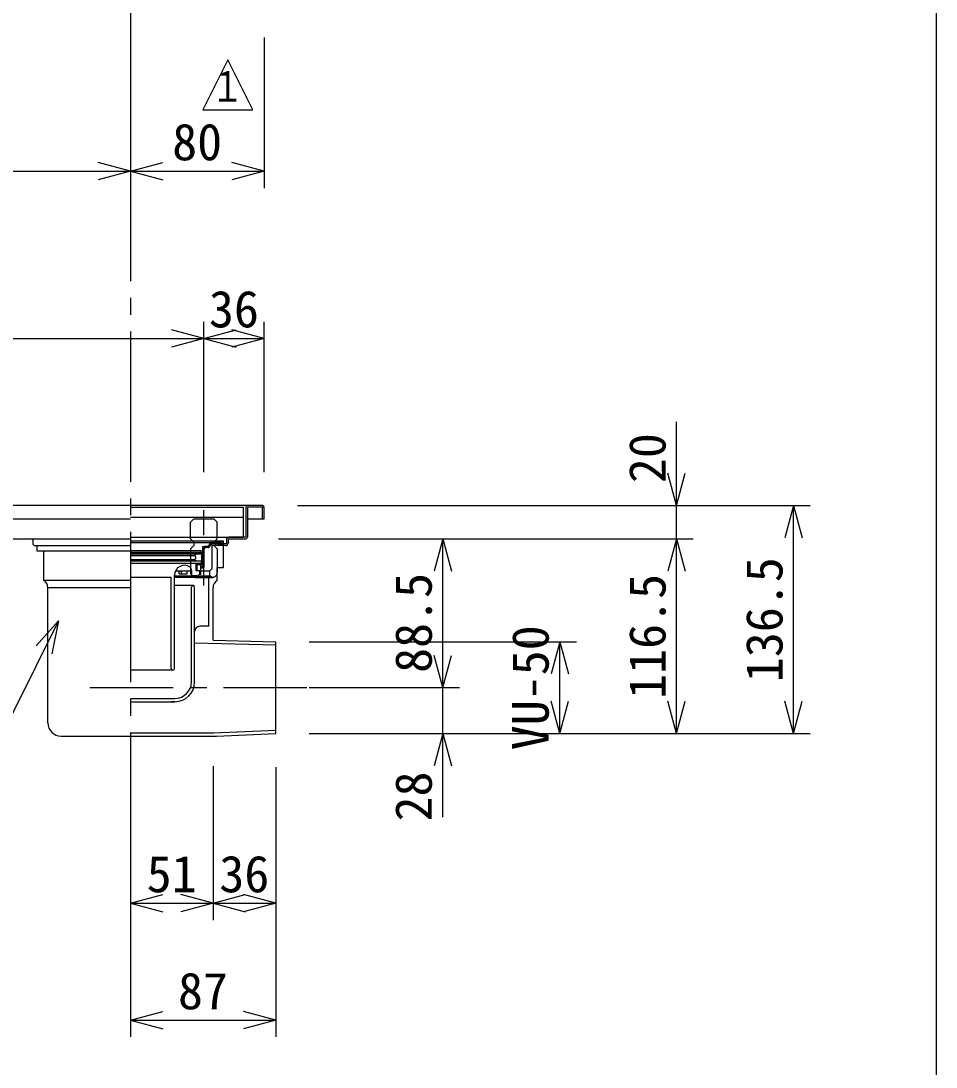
# Model space of a CAD drawing. Units: millimetres, scale not verified. Extents: x -1365 to 1365, y -930 to 870.
# Drawn here: x 817 to 1365, y -278 to 348 of the extents above; entities that cross this region are included whole.
import ezdxf
from ezdxf.enums import TextEntityAlignment as Align

# ---------------------------------------------------------------- set-up
doc = ezdxf.new("R2010")
doc.units = ezdxf.units.MM
doc.header["$LTSCALE"] = 10
for name, pattern in [('CHAIN1', [8, 5, -1, 1, -1]), ('CHAIN2', [12, 9, -1, 1, -1]), ('DASHED2', [3, 2, -1])]:
    doc.linetypes.add(name, pattern=pattern)
for name, color, linetype in [('0-0_計極細', 2, 'Continuous'), ('0-1_計細線', 3, 'Continuous'), ('0-5_寸法線', 7, 'Continuous'), ('0-7_枠細線', 5, 'Continuous'), ('0-8_枠中線', 5, 'Continuous')]:
    doc.layers.add(name, color=color, linetype=linetype)
doc.styles.add('ＭＳ ゴシック', font='')
doc.styles.get('ＭＳ ゴシック').set_extended_font_data('MS Gothic')

msp = doc.modelspace()

# ---------------------------------------------------------------- linework, layer by layer
at = {"layer": '0-0_計極細', "linetype": 'CHAIN2'}
msp.add_line((882.67, 521.79), (882.67, -118.58), dxfattribs=at)
at = {"layer": '0-0_計極細', "linetype": 'DASHED2'}
msp.add_line((926.67, 9.79), (926.67, 54.84), dxfattribs=at)
at = {"layer": '0-0_計極細'}
for p, q in [((882.67, 36.52), (938.41, 36.52)), ((882.67, 35.54), (931.63, 35.54)), ((926.06, 33.1), (927.97, 33.1)), ((926.06, 30.16), (926.06, 33.1)), ((926.06, 21.05), (926.06, 31.38)), ((926.75, 20.36), (926.75, 31.38)), ((928.94, 33.1), (927.78, 33.1)), ((928.94, 32.41), (927.78, 32.41)), ((931.63, 35.54), (938.41, 36.51)), ((931.63, 19.85), (931.63, 34.85)), ((938.41, 34.17), (931.63, 33.38)), ((931.72, 34.87), (938.41, 35.82)), ((925.28, 28.79), (882.67, 28.79)), ((882.67, 28.6), (925.92, 28.6)), ((882.67, 27.62), (921.12, 27.62)), ((882.67, 25.36), (921.12, 25.36)), ((882.86, 30.65), (924.99, 30.65)), ((882.86, 29.67), (925.57, 29.67)), ((921.12, 25.36), (921.61, 25.85)), ((921.61, 24.87), (921.12, 25.36)), ((921.61, 28.6), (921.61, 28.11)), ((921.61, 27.13), (921.61, 25.85)), ((924.99, 29.67), (924.99, 30.65)), ((925.13, 27.13), (925.92, 28.6)), ((925.13, 27.13), (925.13, 24.38)), ((925.28, 28.79), (925.28, 29.67)), ((882.67, 24.38), (925.13, 24.38)), ((925.28, 22.81), (882.67, 22.81)), ((921.61, 24.87), (921.61, 24.38)), ((922.1, 18.5), (922.1, 22.81)), ((922.1, 22.32), (926.06, 22.32)), ((922.59, 18.5), (922.59, 22.32)), ((924.79, 16.44), (924.79, 22.32)), ((924.79, 21.05), (926.06, 21.05)), ((924.79, 20.36), (926.75, 20.36)), ((931.63, 19.85), (930.18, 18.4)), ((882.67, 14.77), (907.16, 14.77)), ((907.16, -40.03), (907.16, 14.77)), ((909.12, -40.03), (909.12, 15.93)), ((909.12, 15.55), (930.18, 15.55)), ((909.12, 14.77), (931.63, 14.77)), ((909.66, 18.4), (919.4, 18.4)), ((911.85, 16.74), (911.85, 18.4)), ((911.85, 16.74), (916.74, 16.74)), ((913.32, 16.74), (913.32, 18.4)), ((916.74, 16.74), (916.74, 18.4)), ((919.4, 15.56), (919.4, 18.5)), ((922.34, 15.56), (919.4, 15.56)), ((923.98, 16.44), (924.79, 16.44)), ((924.79, 18.4), (930.18, 18.4)), ((929.69, -14.7), (929.69, 14.77)), ((930.18, 15.55), (930.18, 18.4)), ((931.63, 14.77), (930.18, 15.55)), ((920.14, 9.68), (909.12, 9.68)), ((919.16, -48.07), (919.16, 8.7)), ((921.12, -48.07), (921.12, 8.7)), ((929.76, -14.7), (924.13, -14.7)), ((921.12, -48.07), (921.12, -21.62)), ((921.19, -24.67), (969.67, -25.87)), ((908.14, -41.01), (882.67, -41.01)), ((909.11, -40.16), (909.11, -40.16)), ((882.67, -57.87), (909.36, -57.87)), ((882.67, -59.82), (909.36, -59.82)), ((909.36, -59.82), (907.16, -59.82)), ((882.67, -78.52), (932.53, -78.52)), ((932.53, -78.52), (969.67, -76.94))]:
    msp.add_line(p, q, dxfattribs=at)
at = {"layer": '0-0_計極細', "linetype": 'CHAIN1'}
msp.add_line((858.33, -51.41), (988.68, -51.41), dxfattribs=at)
at = {"layer": '0-0_計極細'}
for points in [[(921.61, 27.13), (921.12, 27.62), (921.61, 28.11)], [(925.28, 22.81), (925.28, 24.28), (882.67, 24.28)], [(924.3, 17.52), (924.3, 18.5), (922.1, 18.5)]]:
    msp.add_lwpolyline(points, dxfattribs=at)
for centre, radius, start, end in [((927.78, 31.38), 1.71, 90, 180), ((927.78, 31.38), 1.03, 90, 180), ((928.94, 34.07), 0.98, 270, 356.64911), ((928.94, 34.07), 1.67, 270, 356.64911), ((931.63, 33.83), 1.71, 90, 175.84901), ((931.63, 33.83), 1.03, 90, 175.84901), ((925.57, 30.16), 0.49, 270, 360), ((914.99, 15.93), 5.88, 55.16629, 180), ((916.46, 18.5), 2.94, 0, 50.0295), ((922.34, 17.52), 1.96, 270, 360), ((920.14, 8.7), 0.98, 90, 180), ((920.14, 8.7), 0.98, 0, 90), ((924.13, -17.64), 2.94, 90, 180), ((908.14, -40.03), 0.98, 180, 270), ((908.14, -40.03), 0.98, 270, 360), ((909.36, -48.07), 11.76, 270, 360), ((909.36, -48.07), 9.8, 270, 360)]:
    msp.add_arc(centre, radius, start, end, dxfattribs=at)
at = {"layer": '0-1_計細線'}
for p, q in [((882.67, 56.58), (950.17, 56.58)), ((950.17, 56.58), (950.17, 38.58)), ((951.67, 56.58), (951.67, 38.58)), ((962.67, 49.58), (962.67, 56.58)), ((882.67, 50.58), (950.17, 50.58)), ((-833.33, 49.58), (882.67, 49.58)), ((961.67, 49.58), (962.67, 49.58)), ((503.67, 37.58), (882.67, 37.58)), ((882.67, 38.58), (950.17, 38.58)), ((951.67, 38.58), (941.67, 38.58)), ((941.67, 37.58), (951.67, 37.58)), ((824.17, 37.09), (824.17, 35.09)), ((825.67, 33.59), (882.67, 33.59)), ((826.93, 30.25), (826.93, 33.59)), ((939.67, 33.58), (933.67, 33.58)), ((938.41, 20.45), (938.41, 36.52)), ((940.17, 37.08), (940.17, 35.08)), ((941.17, 37.08), (941.17, 35.08)), ((882.67, 30.25), (826.93, 30.25)), ((830.75, 12.61), (830.75, 30.25)), ((934.59, 20.45), (938.41, 20.45)), ((934.59, 12.61), (934.59, 20.45)), ((882.67, 12.61), (830.75, 12.61)), ((882.67, 8.37), (833.2, 8.37)), ((833.2, -72.48), (833.2, 8.37)), ((932.14, -22.98), (932.14, 8.37)), ((932.14, -22.98), (969.67, -23.91)), ((969.67, -78.91), (969.67, -23.91)), ((841.2, -80.48), (934.2, -80.48)), ((934.2, -80.48), (969.67, -78.91))]:
    msp.add_line(p, q, dxfattribs=at)
at = {"layer": '0-1_計細線', "linetype": 'DASHED2'}
for p, q in [((920.67, 49.57), (918.67, 47.57)), ((918.67, 37.57), (918.67, 47.57)), ((920.67, 49.57), (932.67, 49.57)), ((934.67, 47.57), (932.67, 49.57)), ((934.67, 37.57), (934.67, 47.57)), ((918.67, 31.57), (918.67, 17.57)), ((934.67, 31.57), (934.67, 17.57)), ((921.67, 14.57), (931.67, 14.57))]:
    msp.add_line(p, q, dxfattribs=at)
at = {"layer": '0-1_計細線'}
for points in [[(961.67, 57.58), (952.67, 57.58), (-832.33, 57.58)], [(952.67, 49.58), (961.67, 49.58), (961.67, 56.58), (952.67, 56.58), (952.67, 38.58)], [(939.67, 34.58), (933.67, 34.58), (933.67, 33.58)]]:
    msp.add_lwpolyline(points, dxfattribs=at)
at = {"layer": '0-1_計細線', "linetype": 'DASHED2'}
for points in [[(918.67, 37.57), (920.67, 35.57), (920.67, 33.57), (918.67, 31.57)], [(934.67, 37.57), (932.67, 35.57), (932.67, 33.57), (934.67, 31.57)]]:
    msp.add_lwpolyline(points, dxfattribs=at)
at = {"layer": '0-1_計細線'}
for centre, radius, start, end in [((952.67, 56.58), 1, 90, 180), ((961.67, 56.58), 1, 0, 90), ((823.67, 37.09), 0.5, 0, 90), ((941.67, 37.08), 1.5, 90, 180), ((941.67, 37.08), 0.5, 90, 180), ((951.67, 38.58), 1, 270, 360), ((825.67, 35.09), 1.5, 180, 270), ((939.67, 35.08), 1.5, 270, 360), ((939.67, 35.08), 0.5, 270, 360), ((828.3, 8.37), 4.9, 0, 60), ((937.04, 8.37), 4.9, 120, 180), ((841.2, -72.48), 8, 180, 270)]:
    msp.add_arc(centre, radius, start, end, dxfattribs=at)
at = {"layer": '0-1_計細線', "linetype": 'DASHED2'}
for centre, start, end in [((921.67, 17.57), 180, 270), ((931.67, 17.57), 270, 360)]:
    msp.add_arc(centre, 3, start, end, dxfattribs=at)
at = {"layer": '0-5_寸法線'}
for p, q in [((882.67, 337.58), (882.67, 247.58)), ((962.67, 337.58), (962.67, 247.58)), ((-833.33, 257.58), (882.67, 257.58)), ((882.67, 257.58), (863.35, 262.76)), ((882.67, 257.58), (863.35, 252.41)), ((882.67, 257.58), (901.99, 262.76)), ((882.67, 257.58), (901.99, 252.41)), ((882.67, 257.58), (962.67, 257.58)), ((962.67, 257.58), (943.35, 262.76)), ((962.67, 257.58), (943.35, 252.41)), ((926.67, 77.58), (926.67, 167.58)), ((962.67, 77.58), (962.67, 167.58)), ((-797.33, 157.58), (926.67, 157.58)), ((926.67, 157.58), (907.35, 162.76)), ((926.67, 157.58), (907.35, 152.41)), ((926.67, 157.58), (945.99, 162.76)), ((926.67, 157.58), (945.99, 152.41)), ((926.67, 157.58), (962.67, 157.58)), ((962.67, 157.58), (943.35, 162.76)), ((962.67, 157.58), (943.35, 152.41)), ((1209.67, 37.59), (1209.67, 107.59)), ((1209.67, 57.59), (1204.49, 76.91)), ((1209.67, 57.59), (1214.84, 76.91)), ((982.67, 57.59), (1289.67, 57.59)), ((982.67, 57.59), (1219.67, 57.59)), ((1279.67, 57.59), (1274.49, 38.28)), ((1279.67, 57.59), (1284.84, 38.28)), ((1279.67, -78.91), (1279.67, 57.59)), ((971.37, 37.59), (1219.67, 37.59)), ((971.37, 37.59), (1079.67, 37.59)), ((1069.67, 37.59), (1064.49, 18.28)), ((1069.67, 37.59), (1074.84, 18.28)), ((1069.67, -51.41), (1069.67, 37.59)), ((1209.67, 37.59), (1204.49, 18.28)), ((1209.67, 37.59), (1214.84, 18.28)), ((1209.67, -78.91), (1209.67, 37.59)), ((839.54, -11.48), (826.29, -26.46)), ((839.54, -11.48), (835.56, -31.08)), ((989.67, -23.91), (1149.67, -23.91)), ((1139.67, -23.91), (1134.49, -43.22)), ((1139.67, -23.91), (1144.84, -43.22)), ((1139.67, -78.91), (1139.67, -23.91)), ((1069.67, -51.41), (1064.49, -32.09)), ((1069.67, -51.41), (1074.84, -32.09)), ((989.67, -51.41), (1079.67, -51.41)), ((1069.67, -128.91), (1069.67, -51.41)), ((1139.67, -78.91), (1134.49, -59.59)), ((1139.67, -78.91), (1144.84, -59.59)), ((1209.67, -78.91), (1204.49, -59.59)), ((1209.67, -78.91), (1214.84, -59.59)), ((1279.67, -78.91), (1274.49, -59.59)), ((1279.67, -78.91), (1284.84, -59.59)), ((989.67, -78.91), (1289.67, -78.91)), ((989.67, -78.91), (1219.67, -78.91)), ((989.67, -78.91), (1149.67, -78.91)), ((989.67, -78.91), (1079.67, -78.91)), ((1069.67, -78.91), (1064.49, -98.22)), ((1069.67, -78.91), (1074.84, -98.22)), ((882.67, -98.42), (882.67, -190.48)), ((932.14, -98.42), (932.14, -190.48)), ((969.67, -98.91), (969.67, -260.48)), ((969.67, -98.91), (969.67, -190.48)), ((882.67, -100.48), (882.67, -260.48)), ((882.67, -180.48), (901.99, -175.3)), ((882.67, -180.48), (901.99, -185.65)), ((882.67, -180.48), (932.14, -180.48)), ((932.14, -180.48), (912.82, -175.3)), ((932.14, -180.48), (912.82, -185.65)), ((932.14, -180.48), (951.46, -175.3)), ((932.14, -180.48), (951.46, -185.65)), ((932.14, -180.48), (969.67, -180.48)), ((969.67, -180.48), (950.35, -175.3)), ((969.67, -180.48), (950.35, -185.65)), ((882.67, -250.48), (901.99, -245.3)), ((969.67, -250.48), (950.35, -245.3)), ((882.67, -250.48), (901.99, -255.65)), ((882.67, -250.48), (969.67, -250.48)), ((969.67, -250.48), (950.35, -255.65))]:
    msp.add_line(p, q, dxfattribs=at)
msp.add_lwpolyline([(839.54, -11.48), (798.89, -93.05), (534.89, -93.05)], dxfattribs=at)
at = {"layer": '0-7_枠細線'}
for p, q in [((940.94, 324.36), (925.94, 294.36)), ((955.94, 294.36), (940.94, 324.36)), ((925.94, 294.36), (955.94, 294.36))]:
    msp.add_line(p, q, dxfattribs=at)
at = {"layer": '0-8_枠中線'}
msp.add_lwpolyline([(-1365, -930), (-1365, 870), (1365, 870), (1365, -930)], close=True, dxfattribs=at)

# ---------------------------------------------------------------- texts
at = {"layer": '0-5_寸法線', "style": 'ＭＳ ゴシック'}
for s, p in [('80', (907.67, 257.58)), ('36', (929.67, 157.58)), ('51', (892.4, -180.48)), ('36', (935.9, -180.48)), ('87', (911.17, -250.48))]:
    msp.add_text(s, height=21.99, dxfattribs=at).set_placement(p, align=Align.BOTTOM_LEFT)
for s, p in [('20', (1209.67, 70.97)), ('136.5', (1279.67, -48.16)), ('88.5', (1069.67, -42.6)), ('116.5', (1209.67, -58.16)), ('VU-50', (1139.67, -88.91)), ('28', (1069.67, -131.51))]:
    msp.add_text(s, height=21.99, rotation=90, dxfattribs=at).set_placement(p, align=Align.BOTTOM_LEFT)
at = {"layer": '0-7_枠細線', "style": 'ＭＳ ゴシック', "width": 0.8}
msp.add_text('１', height=18.33, dxfattribs=at).set_placement((930.67, 293.75), align=Align.BOTTOM_LEFT)

doc.saveas('drawing.dxf')
